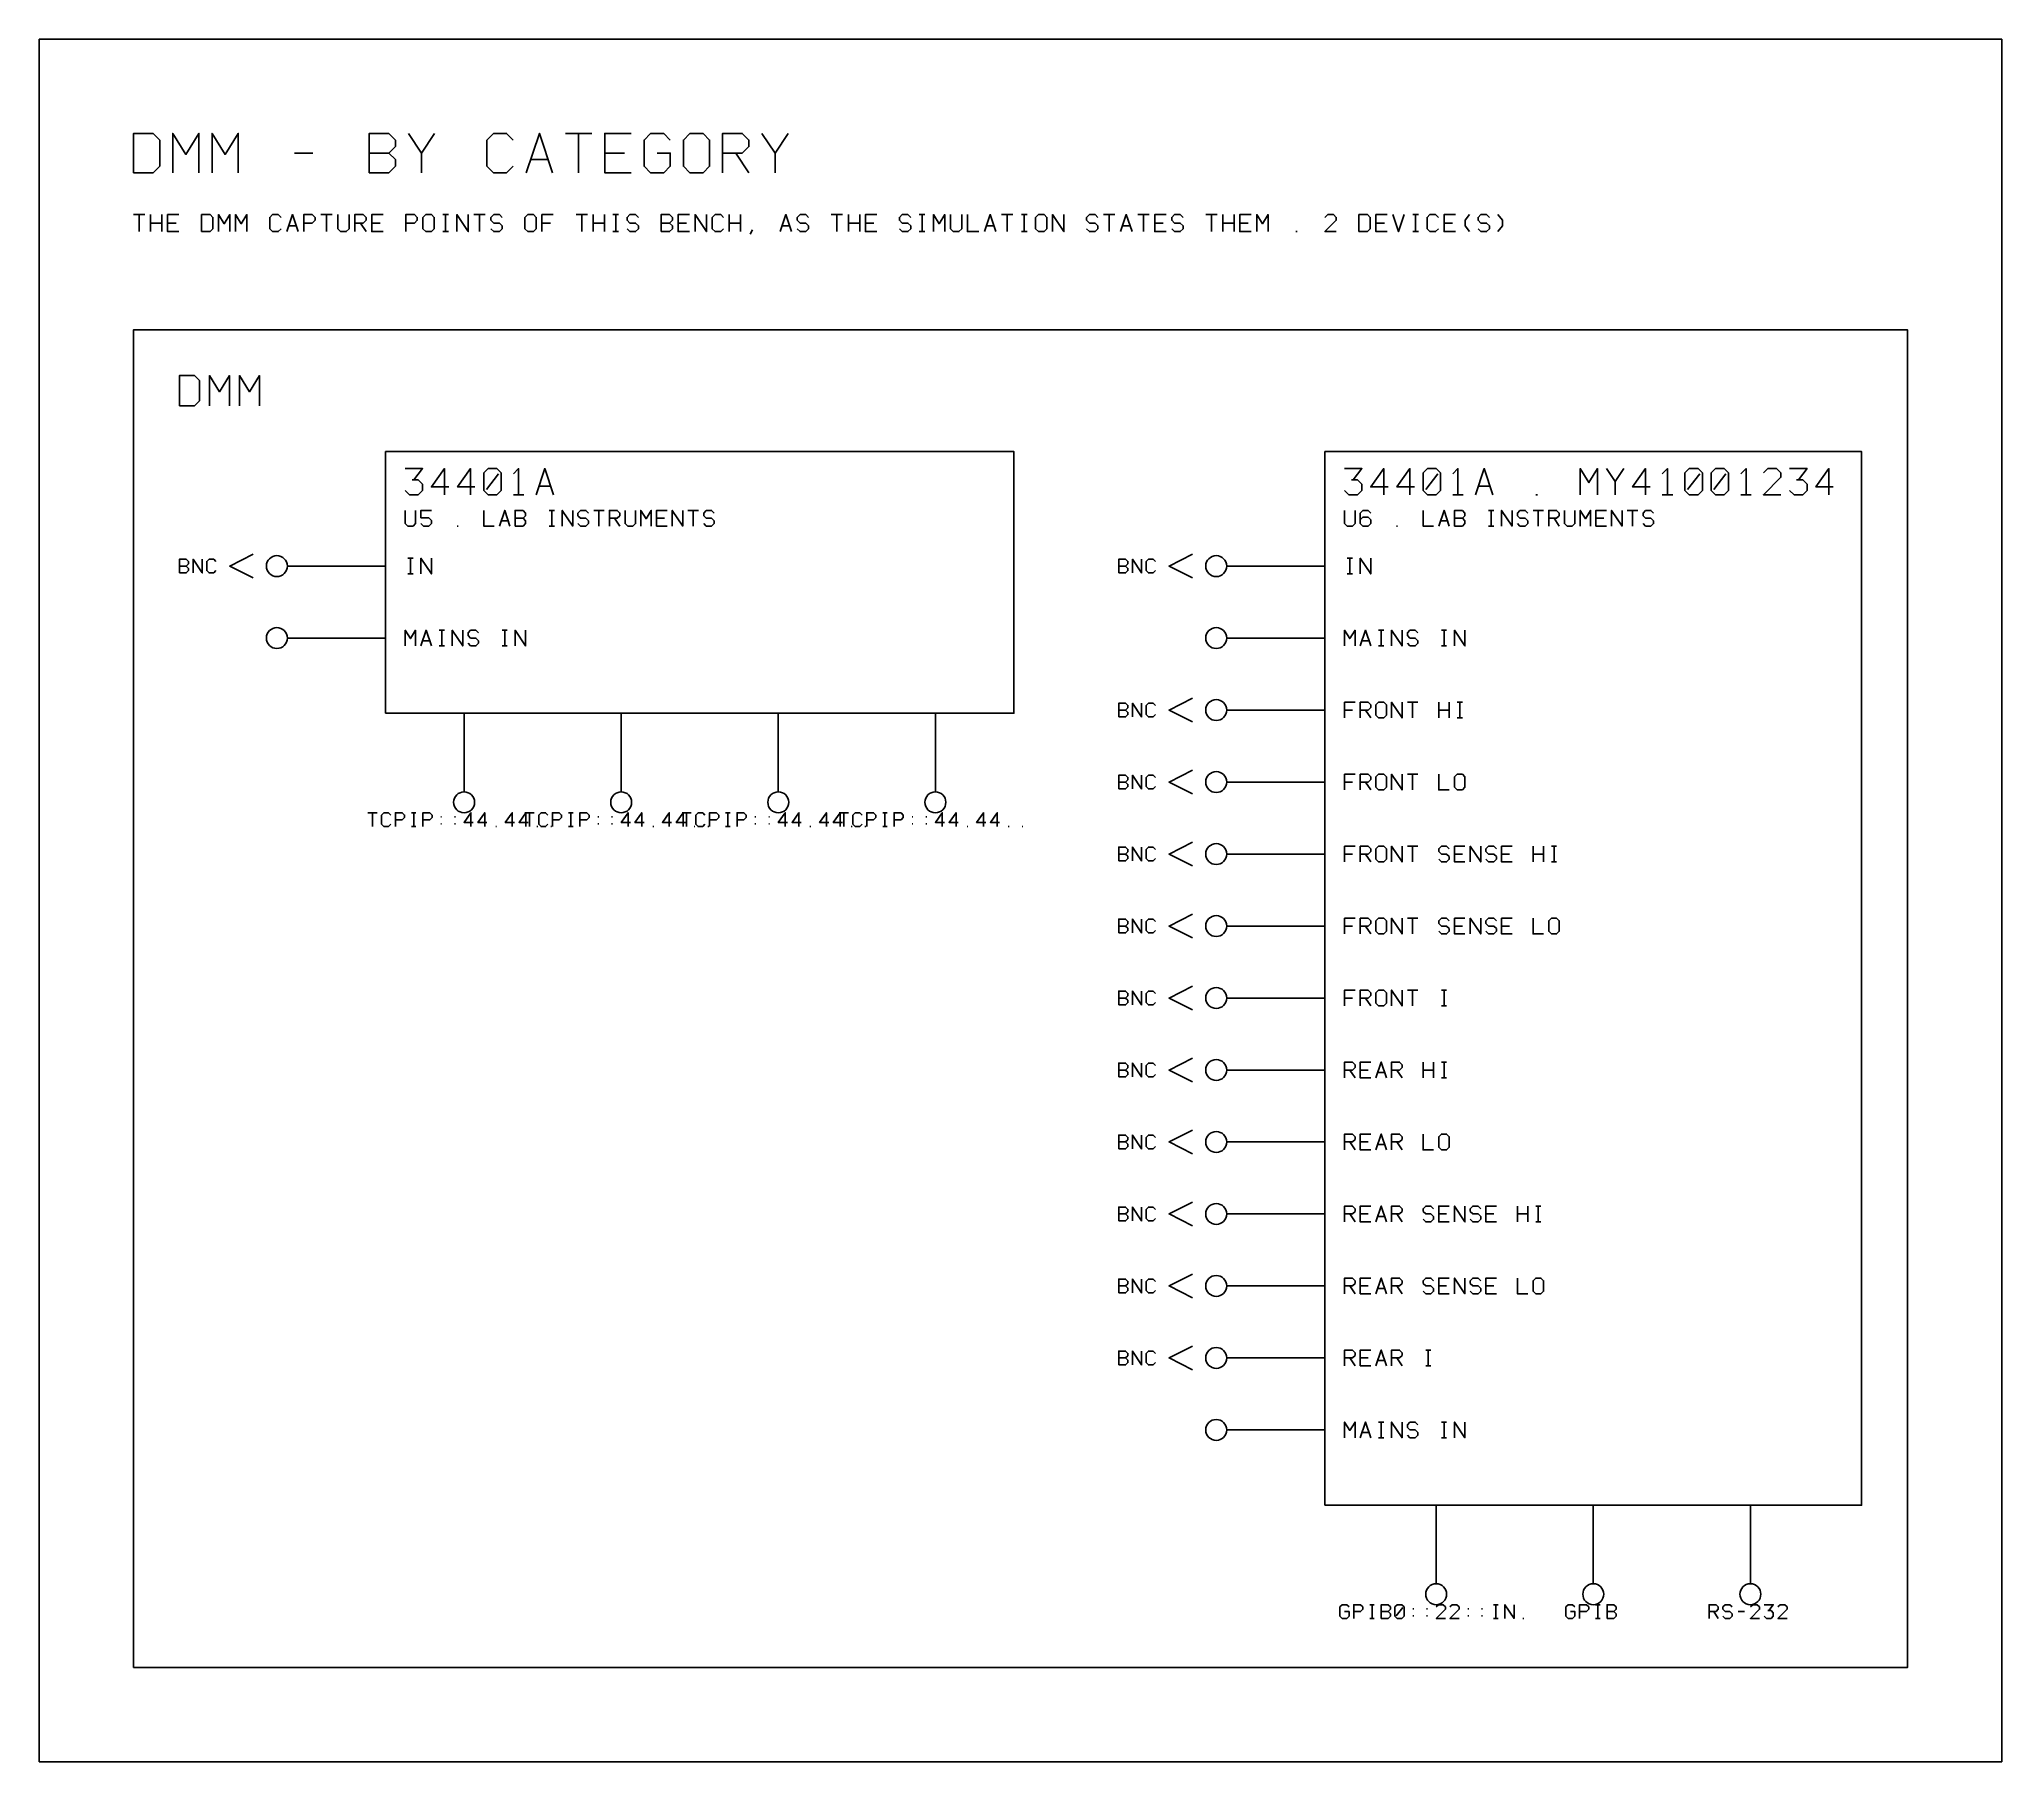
# Model space of a CAD drawing. Header units: millimetres. Extents: x 10 to 309, y 10 to 273.
import ezdxf

# ---------------------------------------------------------------- set-up
doc = ezdxf.new("R2010")
doc.units = ezdxf.units.MM
for name, color, linetype, lineweight in [('DEVICE', 7, 'CONTINUOUS', 25), ('GROUP', 6, 'CONTINUOUS', 25), ('LABEL', 8, 'CONTINUOUS', 25), ('POINT', 4, 'CONTINUOUS', 25), ('PORT_BUS', 5, 'CONTINUOUS', 25), ('PORT_IN', 3, 'CONTINUOUS', 25), ('PORTAL', 2, 'CONTINUOUS', 25), ('SHEET', 7, 'CONTINUOUS', 25)]:
    doc.layers.add(name, color=color, linetype=linetype, lineweight=lineweight)

msp = doc.modelspace()

# ---------------------------------------------------------------- linework, layer by layer
at = {"layer": 'DEVICE'}
for points in [[(62.5, 169.8), (158.5, 169.8), (158.5, 209.8), (62.5, 209.8)], [(206, 48.8), (288, 48.8), (288, 209.8), (206, 209.8)]]:
    msp.add_lwpolyline(points, close=True, dxfattribs=at)
at = {"layer": 'GROUP'}
msp.add_lwpolyline([(24, 24), (295, 24), (295, 228.4), (24, 228.4)], close=True, dxfattribs=at)
for points in [[(31, 216.8), (31, 221.4), (33.3, 221.4), (34.066667, 220.633333), (34.066667, 217.566667), (33.3, 216.8), (31, 216.8)], [(35.6, 216.8), (35.6, 221.4), (37.133333, 218.946667), (38.666667, 221.4), (38.666667, 216.8)], [(40.2, 216.8), (40.2, 221.4), (41.733333, 218.946667), (43.266667, 221.4), (43.266667, 216.8)]]:
    msp.add_lwpolyline(points, dxfattribs=at)
at = {"layer": 'LABEL'}
for points in [[(65.5, 207.2), (68.166667, 207.2), (66.833333, 205.466667)], [(71.5, 203.2), (71.5, 207.2), (69.5, 204.4), (72.166667, 204.4)], [(75.5, 203.2), (75.5, 207.2), (73.5, 204.4), (76.166667, 204.4)], [(78.166667, 203.2), (79.5, 203.2), (80.166667, 203.866667), (80.166667, 206.533333), (79.5, 207.2), (78.166667, 207.2), (77.5, 206.533333), (77.5, 203.866667), (78.166667, 203.2)], [(82.033333, 206.4), (82.833333, 207.2), (82.833333, 203.2)], [(85.5, 203.2), (86.833333, 207.2), (88.166667, 203.2)], [(209, 207.2), (211.666667, 207.2), (210.333333, 205.466667)], [(215, 203.2), (215, 207.2), (213, 204.4), (215.666667, 204.4)], [(219, 203.2), (219, 207.2), (217, 204.4), (219.666667, 204.4)], [(221.666667, 203.2), (223, 203.2), (223.666667, 203.866667), (223.666667, 206.533333), (223, 207.2), (221.666667, 207.2), (221, 206.533333), (221, 203.866667), (221.666667, 203.2)], [(225.533333, 206.4), (226.333333, 207.2), (226.333333, 203.2)], [(229, 203.2), (230.333333, 207.2), (231.666667, 203.2)], [(245, 203.2), (245, 207.2), (246.333333, 205.066667), (247.666667, 207.2), (247.666667, 203.2)], [(249, 207.2), (250.333333, 205.2), (251.666667, 207.2)], [(255, 203.2), (255, 207.2), (253, 204.4), (255.666667, 204.4)], [(257.533333, 206.4), (258.333333, 207.2), (258.333333, 203.2)], [(261.666667, 203.2), (263, 203.2), (263.666667, 203.866667), (263.666667, 206.533333), (263, 207.2), (261.666667, 207.2), (261, 206.533333), (261, 203.866667), (261.666667, 203.2)], [(265.666667, 203.2), (267, 203.2), (267.666667, 203.866667), (267.666667, 206.533333), (267, 207.2), (265.666667, 207.2), (265, 206.533333), (265, 203.866667), (265.666667, 203.2)], [(269.533333, 206.4), (270.333333, 207.2), (270.333333, 203.2)], [(273, 206.533333), (273.666667, 207.2), (275, 207.2), (275.666667, 206.533333), (275.666667, 205.866667), (273, 203.2), (275.666667, 203.2)], [(277, 207.2), (279.666667, 207.2), (278.333333, 205.466667)], [(283, 203.2), (283, 207.2), (281, 204.4), (283.666667, 204.4)], [(66.566667, 205.466667), (67.5, 205.466667), (68.166667, 204.8), (68.166667, 203.866667), (67.5, 203.2), (66.166667, 203.2), (65.5, 203.866667)], [(77.9, 204), (79.766667, 206.4)], [(85.966667, 204.533333), (87.7, 204.533333)], [(210.066667, 205.466667), (211, 205.466667), (211.666667, 204.8), (211.666667, 203.866667), (211, 203.2), (209.666667, 203.2), (209, 203.866667)], [(221.4, 204), (223.266667, 206.4)], [(229.466667, 204.533333), (231.2, 204.533333)], [(250.333333, 205.2), (250.333333, 203.2)], [(261.4, 204), (263.266667, 206.4)], [(265.4, 204), (267.266667, 206.4)], [(278.066667, 205.466667), (279, 205.466667), (279.666667, 204.8), (279.666667, 203.866667), (279, 203.2), (277.666667, 203.2), (277, 203.866667)], [(82.033333, 203.2), (83.633333, 203.2)], [(225.533333, 203.2), (227.133333, 203.2)], [(238.2, 203.2), (238.466667, 203.2)], [(257.533333, 203.2), (259.133333, 203.2)], [(269.533333, 203.2), (271.133333, 203.2)], [(65.5, 200.8), (65.5, 198.8), (65.9, 198.4), (66.7, 198.4), (67.1, 198.8), (67.1, 200.8)], [(69.5, 200.8), (67.9, 200.8), (67.9, 199.68), (69.1, 199.68), (69.5, 199.28), (69.5, 198.8), (69.1, 198.4), (68.3, 198.4), (67.9, 198.8)], [(73.42, 198.4), (73.58, 198.4)], [(77.5, 200.8), (77.5, 198.4), (79.1, 198.4)], [(79.9, 198.4), (80.7, 200.8), (81.5, 198.4)], [(80.18, 199.2), (81.22, 199.2)], [(82.3, 198.4), (82.3, 200.8), (83.5, 200.8), (83.9, 200.4), (83.9, 200), (83.5, 199.6), (82.3, 199.6)], [(83.5, 199.6), (83.9, 199.2), (83.9, 198.8), (83.5, 198.4), (82.3, 198.4)], [(87.5, 200.8), (88.3, 200.8)], [(87.5, 198.4), (88.3, 198.4)], [(87.9, 198.4), (87.9, 200.8)], [(89.5, 198.4), (89.5, 200.8), (91.1, 198.4), (91.1, 200.8)], [(93.5, 200.4), (93.1, 200.8), (92.3, 200.8), (91.9, 200.4), (91.9, 200), (92.3, 199.6), (93.1, 199.6), (93.5, 199.2), (93.5, 198.8), (93.1, 198.4), (92.3, 198.4), (91.9, 198.8)], [(94.3, 200.8), (95.9, 200.8)], [(95.1, 200.8), (95.1, 198.4)], [(96.7, 198.4), (96.7, 200.8), (97.9, 200.8), (98.3, 200.4), (98.3, 200), (97.9, 199.6), (96.7, 199.6)], [(97.5, 199.6), (98.3, 198.4)], [(99.1, 200.8), (99.1, 198.8), (99.5, 198.4), (100.3, 198.4), (100.7, 198.8), (100.7, 200.8)], [(101.5, 198.4), (101.5, 200.8), (102.3, 199.52), (103.1, 200.8), (103.1, 198.4)], [(105.5, 200.8), (103.9, 200.8), (103.9, 198.4), (105.5, 198.4)], [(103.9, 199.6), (105.1, 199.6)], [(106.3, 198.4), (106.3, 200.8), (107.9, 198.4), (107.9, 200.8)], [(108.7, 200.8), (110.3, 200.8)], [(109.5, 200.8), (109.5, 198.4)], [(112.7, 200.4), (112.3, 200.8), (111.5, 200.8), (111.1, 200.4), (111.1, 200), (111.5, 199.6), (112.3, 199.6), (112.7, 199.2), (112.7, 198.8), (112.3, 198.4), (111.5, 198.4), (111.1, 198.8)], [(209, 200.8), (209, 198.8), (209.4, 198.4), (210.2, 198.4), (210.6, 198.8), (210.6, 200.8)], [(213, 200.4), (212.6, 200.8), (211.8, 200.8), (211.4, 200.4), (211.4, 198.8), (211.8, 198.4), (212.6, 198.4), (213, 198.8), (213, 199.36), (212.6, 199.76), (211.8, 199.76), (211.4, 199.36)], [(216.92, 198.4), (217.08, 198.4)], [(221, 200.8), (221, 198.4), (222.6, 198.4)], [(223.4, 198.4), (224.2, 200.8), (225, 198.4)], [(223.68, 199.2), (224.72, 199.2)], [(225.8, 198.4), (225.8, 200.8), (227, 200.8), (227.4, 200.4), (227.4, 200), (227, 199.6), (225.8, 199.6)], [(227, 199.6), (227.4, 199.2), (227.4, 198.8), (227, 198.4), (225.8, 198.4)], [(231, 200.8), (231.8, 200.8)], [(231, 198.4), (231.8, 198.4)], [(231.4, 198.4), (231.4, 200.8)], [(233, 198.4), (233, 200.8), (234.6, 198.4), (234.6, 200.8)], [(237, 200.4), (236.6, 200.8), (235.8, 200.8), (235.4, 200.4), (235.4, 200), (235.8, 199.6), (236.6, 199.6), (237, 199.2), (237, 198.8), (236.6, 198.4), (235.8, 198.4), (235.4, 198.8)], [(237.8, 200.8), (239.4, 200.8)], [(238.6, 200.8), (238.6, 198.4)], [(240.2, 198.4), (240.2, 200.8), (241.4, 200.8), (241.8, 200.4), (241.8, 200), (241.4, 199.6), (240.2, 199.6)], [(241, 199.6), (241.8, 198.4)], [(242.6, 200.8), (242.6, 198.8), (243, 198.4), (243.8, 198.4), (244.2, 198.8), (244.2, 200.8)], [(245, 198.4), (245, 200.8), (245.8, 199.52), (246.6, 200.8), (246.6, 198.4)], [(249, 200.8), (247.4, 200.8), (247.4, 198.4), (249, 198.4)], [(247.4, 199.6), (248.6, 199.6)], [(249.8, 198.4), (249.8, 200.8), (251.4, 198.4), (251.4, 200.8)], [(252.2, 200.8), (253.8, 200.8)], [(253, 200.8), (253, 198.4)], [(256.2, 200.4), (255.8, 200.8), (255, 200.8), (254.6, 200.4), (254.6, 200), (255, 199.6), (255.8, 199.6), (256.2, 199.2), (256.2, 198.8), (255.8, 198.4), (255, 198.4), (254.6, 198.8)], [(65.9, 193.5), (66.7, 193.5)], [(66.3, 191.1), (66.3, 193.5)], [(67.9, 191.1), (67.9, 193.5), (69.5, 191.1), (69.5, 193.5)], [(209.4, 193.5), (210.2, 193.5)], [(209.8, 191.1), (209.8, 193.5)], [(211.4, 191.1), (211.4, 193.5), (213, 191.1), (213, 193.5)], [(65.9, 191.1), (66.7, 191.1)], [(209.4, 191.1), (210.2, 191.1)], [(65.5, 180.1), (65.5, 182.5), (66.3, 181.22), (67.1, 182.5), (67.1, 180.1)], [(67.9, 180.1), (68.7, 182.5), (69.5, 180.1)], [(68.18, 180.9), (69.22, 180.9)], [(70.7, 182.5), (71.5, 182.5)], [(70.7, 180.1), (71.5, 180.1)], [(71.1, 180.1), (71.1, 182.5)], [(72.7, 180.1), (72.7, 182.5), (74.3, 180.1), (74.3, 182.5)], [(76.7, 182.1), (76.3, 182.5), (75.5, 182.5), (75.1, 182.1), (75.1, 181.7), (75.5, 181.3), (76.3, 181.3), (76.7, 180.9), (76.7, 180.5), (76.3, 180.1), (75.5, 180.1), (75.1, 180.5)], [(80.3, 182.5), (81.1, 182.5)], [(80.3, 180.1), (81.1, 180.1)], [(80.7, 180.1), (80.7, 182.5)], [(82.3, 180.1), (82.3, 182.5), (83.9, 180.1), (83.9, 182.5)], [(209, 180.1), (209, 182.5), (209.8, 181.22), (210.6, 182.5), (210.6, 180.1)], [(211.4, 180.1), (212.2, 182.5), (213, 180.1)], [(211.68, 180.9), (212.72, 180.9)], [(214.2, 182.5), (215, 182.5)], [(214.2, 180.1), (215, 180.1)], [(214.6, 180.1), (214.6, 182.5)], [(216.2, 180.1), (216.2, 182.5), (217.8, 180.1), (217.8, 182.5)], [(220.2, 182.1), (219.8, 182.5), (219, 182.5), (218.6, 182.1), (218.6, 181.7), (219, 181.3), (219.8, 181.3), (220.2, 180.9), (220.2, 180.5), (219.8, 180.1), (219, 180.1), (218.6, 180.5)], [(223.8, 182.5), (224.6, 182.5)], [(223.8, 180.1), (224.6, 180.1)], [(224.2, 180.1), (224.2, 182.5)], [(225.8, 180.1), (225.8, 182.5), (227.4, 180.1), (227.4, 182.5)], [(210.6, 171.5), (209, 171.5), (209, 169.1)], [(211.4, 169.1), (211.4, 171.5), (212.6, 171.5), (213, 171.1), (213, 170.7), (212.6, 170.3), (211.4, 170.3)], [(214.2, 169.1), (215, 169.1), (215.4, 169.5), (215.4, 171.1), (215, 171.5), (214.2, 171.5), (213.8, 171.1), (213.8, 169.5), (214.2, 169.1)], [(216.2, 169.1), (216.2, 171.5), (217.8, 169.1), (217.8, 171.5)], [(218.6, 171.5), (220.2, 171.5)], [(219.4, 171.5), (219.4, 169.1)], [(223.4, 169.1), (223.4, 171.5)], [(225, 169.1), (225, 171.5)], [(226.2, 171.5), (227, 171.5)], [(226.6, 169.1), (226.6, 171.5)], [(209, 170.3), (210.2, 170.3)], [(212.2, 170.3), (213, 169.1)], [(223.4, 170.3), (225, 170.3)], [(226.2, 169.1), (227, 169.1)], [(210.6, 160.5), (209, 160.5), (209, 158.1)], [(209, 159.3), (210.2, 159.3)], [(211.4, 158.1), (211.4, 160.5), (212.6, 160.5), (213, 160.1), (213, 159.7), (212.6, 159.3), (211.4, 159.3)], [(212.2, 159.3), (213, 158.1)], [(214.2, 158.1), (215, 158.1), (215.4, 158.5), (215.4, 160.1), (215, 160.5), (214.2, 160.5), (213.8, 160.1), (213.8, 158.5), (214.2, 158.1)], [(216.2, 158.1), (216.2, 160.5), (217.8, 158.1), (217.8, 160.5)], [(218.6, 160.5), (220.2, 160.5)], [(219.4, 160.5), (219.4, 158.1)], [(223.4, 160.5), (223.4, 158.1), (225, 158.1)], [(226.2, 158.1), (227, 158.1), (227.4, 158.5), (227.4, 160.1), (227, 160.5), (226.2, 160.5), (225.8, 160.1), (225.8, 158.5), (226.2, 158.1)], [(59.8, 154.6), (61.2, 154.6)], [(60.5, 154.6), (60.5, 152.5)], [(63.3, 154.25), (62.95, 154.6), (62.25, 154.6), (61.9, 154.25), (61.9, 152.85), (62.25, 152.5), (62.95, 152.5), (63.3, 152.85)], [(64, 152.5), (64, 154.6), (65.05, 154.6), (65.4, 154.25), (65.4, 153.9), (65.05, 153.55), (64, 153.55)], [(66.45, 154.6), (67.15, 154.6)], [(66.8, 152.5), (66.8, 154.6)], [(68.2, 152.5), (68.2, 154.6), (69.25, 154.6), (69.6, 154.25), (69.6, 153.9), (69.25, 153.55), (68.2, 153.55)], [(70.93, 153.97), (71.07, 153.97)], [(70.93, 152.92), (71.07, 152.92)], [(73.03, 153.97), (73.17, 153.97)], [(73.03, 152.92), (73.17, 152.92)], [(75.55, 152.5), (75.55, 154.6), (74.5, 153.13), (75.9, 153.13)], [(77.65, 152.5), (77.65, 154.6), (76.6, 153.13), (78, 153.13)], [(81.85, 152.5), (81.85, 154.6), (80.8, 153.13), (82.2, 153.13)], [(83.95, 152.5), (83.95, 154.6), (82.9, 153.13), (84.3, 153.13)], [(83.8, 154.6), (85.2, 154.6)], [(84.5, 154.6), (84.5, 152.5)], [(87.3, 154.25), (86.95, 154.6), (86.25, 154.6), (85.9, 154.25), (85.9, 152.85), (86.25, 152.5), (86.95, 152.5), (87.3, 152.85)], [(88, 152.5), (88, 154.6), (89.05, 154.6), (89.4, 154.25), (89.4, 153.9), (89.05, 153.55), (88, 153.55)], [(90.45, 154.6), (91.15, 154.6)], [(90.8, 152.5), (90.8, 154.6)], [(92.2, 152.5), (92.2, 154.6), (93.25, 154.6), (93.6, 154.25), (93.6, 153.9), (93.25, 153.55), (92.2, 153.55)], [(94.93, 153.97), (95.07, 153.97)], [(94.93, 152.92), (95.07, 152.92)], [(97.03, 153.97), (97.17, 153.97)], [(97.03, 152.92), (97.17, 152.92)], [(99.55, 152.5), (99.55, 154.6), (98.5, 153.13), (99.9, 153.13)], [(101.65, 152.5), (101.65, 154.6), (100.6, 153.13), (102, 153.13)], [(105.85, 152.5), (105.85, 154.6), (104.8, 153.13), (106.2, 153.13)], [(107.95, 152.5), (107.95, 154.6), (106.9, 153.13), (108.3, 153.13)], [(107.8, 154.6), (109.2, 154.6)], [(108.5, 154.6), (108.5, 152.5)], [(111.3, 154.25), (110.95, 154.6), (110.25, 154.6), (109.9, 154.25), (109.9, 152.85), (110.25, 152.5), (110.95, 152.5), (111.3, 152.85)], [(112, 152.5), (112, 154.6), (113.05, 154.6), (113.4, 154.25), (113.4, 153.9), (113.05, 153.55), (112, 153.55)], [(114.45, 154.6), (115.15, 154.6)], [(114.8, 152.5), (114.8, 154.6)], [(116.2, 152.5), (116.2, 154.6), (117.25, 154.6), (117.6, 154.25), (117.6, 153.9), (117.25, 153.55), (116.2, 153.55)], [(118.93, 153.97), (119.07, 153.97)], [(118.93, 152.92), (119.07, 152.92)], [(121.03, 153.97), (121.17, 153.97)], [(121.03, 152.92), (121.17, 152.92)], [(123.55, 152.5), (123.55, 154.6), (122.5, 153.13), (123.9, 153.13)], [(125.65, 152.5), (125.65, 154.6), (124.6, 153.13), (126, 153.13)], [(129.85, 152.5), (129.85, 154.6), (128.8, 153.13), (130.2, 153.13)], [(131.95, 152.5), (131.95, 154.6), (130.9, 153.13), (132.3, 153.13)], [(131.8, 154.6), (133.2, 154.6)], [(132.5, 154.6), (132.5, 152.5)], [(135.3, 154.25), (134.95, 154.6), (134.25, 154.6), (133.9, 154.25), (133.9, 152.85), (134.25, 152.5), (134.95, 152.5), (135.3, 152.85)], [(136, 152.5), (136, 154.6), (137.05, 154.6), (137.4, 154.25), (137.4, 153.9), (137.05, 153.55), (136, 153.55)], [(138.45, 154.6), (139.15, 154.6)], [(138.8, 152.5), (138.8, 154.6)], [(140.2, 152.5), (140.2, 154.6), (141.25, 154.6), (141.6, 154.25), (141.6, 153.9), (141.25, 153.55), (140.2, 153.55)], [(142.93, 153.97), (143.07, 153.97)], [(142.93, 152.92), (143.07, 152.92)], [(145.03, 153.97), (145.17, 153.97)], [(145.03, 152.92), (145.17, 152.92)], [(147.55, 152.5), (147.55, 154.6), (146.5, 153.13), (147.9, 153.13)], [(149.65, 152.5), (149.65, 154.6), (148.6, 153.13), (150, 153.13)], [(153.85, 152.5), (153.85, 154.6), (152.8, 153.13), (154.2, 153.13)], [(155.95, 152.5), (155.95, 154.6), (154.9, 153.13), (156.3, 153.13)], [(66.45, 152.5), (67.15, 152.5)], [(79.33, 152.5), (79.47, 152.5)], [(85.63, 152.5), (85.77, 152.5)], [(87.73, 152.5), (87.87, 152.5)], [(90.45, 152.5), (91.15, 152.5)], [(103.33, 152.5), (103.47, 152.5)], [(109.63, 152.5), (109.77, 152.5)], [(111.73, 152.5), (111.87, 152.5)], [(114.45, 152.5), (115.15, 152.5)], [(127.33, 152.5), (127.47, 152.5)], [(133.63, 152.5), (133.77, 152.5)], [(135.73, 152.5), (135.87, 152.5)], [(138.45, 152.5), (139.15, 152.5)], [(151.33, 152.5), (151.47, 152.5)], [(157.63, 152.5), (157.77, 152.5)], [(159.73, 152.5), (159.87, 152.5)], [(210.6, 149.5), (209, 149.5), (209, 147.1)], [(209, 148.3), (210.2, 148.3)], [(211.4, 147.1), (211.4, 149.5), (212.6, 149.5), (213, 149.1), (213, 148.7), (212.6, 148.3), (211.4, 148.3)], [(212.2, 148.3), (213, 147.1)], [(214.2, 147.1), (215, 147.1), (215.4, 147.5), (215.4, 149.1), (215, 149.5), (214.2, 149.5), (213.8, 149.1), (213.8, 147.5), (214.2, 147.1)], [(216.2, 147.1), (216.2, 149.5), (217.8, 147.1), (217.8, 149.5)], [(218.6, 149.5), (220.2, 149.5)], [(219.4, 149.5), (219.4, 147.1)], [(225, 149.1), (224.6, 149.5), (223.8, 149.5), (223.4, 149.1), (223.4, 148.7), (223.8, 148.3), (224.6, 148.3), (225, 147.9), (225, 147.5), (224.6, 147.1), (223.8, 147.1), (223.4, 147.5)], [(227.4, 149.5), (225.8, 149.5), (225.8, 147.1), (227.4, 147.1)], [(225.8, 148.3), (227, 148.3)], [(228.2, 147.1), (228.2, 149.5), (229.8, 147.1), (229.8, 149.5)], [(232.2, 149.1), (231.8, 149.5), (231, 149.5), (230.6, 149.1), (230.6, 148.7), (231, 148.3), (231.8, 148.3), (232.2, 147.9), (232.2, 147.5), (231.8, 147.1), (231, 147.1), (230.6, 147.5)], [(234.6, 149.5), (233, 149.5), (233, 147.1), (234.6, 147.1)], [(233, 148.3), (234.2, 148.3)], [(237.8, 147.1), (237.8, 149.5)], [(237.8, 148.3), (239.4, 148.3)], [(239.4, 147.1), (239.4, 149.5)], [(240.6, 149.5), (241.4, 149.5)], [(240.6, 147.1), (241.4, 147.1)], [(241, 147.1), (241, 149.5)], [(210.6, 138.5), (209, 138.5), (209, 136.1)], [(211.4, 136.1), (211.4, 138.5), (212.6, 138.5), (213, 138.1), (213, 137.7), (212.6, 137.3), (211.4, 137.3)], [(214.2, 136.1), (215, 136.1), (215.4, 136.5), (215.4, 138.1), (215, 138.5), (214.2, 138.5), (213.8, 138.1), (213.8, 136.5), (214.2, 136.1)], [(216.2, 136.1), (216.2, 138.5), (217.8, 136.1), (217.8, 138.5)], [(218.6, 138.5), (220.2, 138.5)], [(219.4, 138.5), (219.4, 136.1)], [(225, 138.1), (224.6, 138.5), (223.8, 138.5), (223.4, 138.1), (223.4, 137.7), (223.8, 137.3), (224.6, 137.3), (225, 136.9), (225, 136.5), (224.6, 136.1), (223.8, 136.1), (223.4, 136.5)], [(227.4, 138.5), (225.8, 138.5), (225.8, 136.1), (227.4, 136.1)], [(228.2, 136.1), (228.2, 138.5), (229.8, 136.1), (229.8, 138.5)], [(232.2, 138.1), (231.8, 138.5), (231, 138.5), (230.6, 138.1), (230.6, 137.7), (231, 137.3), (231.8, 137.3), (232.2, 136.9), (232.2, 136.5), (231.8, 136.1), (231, 136.1), (230.6, 136.5)], [(234.6, 138.5), (233, 138.5), (233, 136.1), (234.6, 136.1)], [(237.8, 138.5), (237.8, 136.1), (239.4, 136.1)], [(240.6, 136.1), (241.4, 136.1), (241.8, 136.5), (241.8, 138.1), (241.4, 138.5), (240.6, 138.5), (240.2, 138.1), (240.2, 136.5), (240.6, 136.1)], [(209, 137.3), (210.2, 137.3)], [(212.2, 137.3), (213, 136.1)], [(225.8, 137.3), (227, 137.3)], [(233, 137.3), (234.2, 137.3)], [(210.6, 127.5), (209, 127.5), (209, 125.1)], [(209, 126.3), (210.2, 126.3)], [(211.4, 125.1), (211.4, 127.5), (212.6, 127.5), (213, 127.1), (213, 126.7), (212.6, 126.3), (211.4, 126.3)], [(212.2, 126.3), (213, 125.1)], [(214.2, 125.1), (215, 125.1), (215.4, 125.5), (215.4, 127.1), (215, 127.5), (214.2, 127.5), (213.8, 127.1), (213.8, 125.5), (214.2, 125.1)], [(216.2, 125.1), (216.2, 127.5), (217.8, 125.1), (217.8, 127.5)], [(218.6, 127.5), (220.2, 127.5)], [(219.4, 127.5), (219.4, 125.1)], [(223.8, 127.5), (224.6, 127.5)], [(224.2, 125.1), (224.2, 127.5)], [(223.8, 125.1), (224.6, 125.1)], [(209, 114.1), (209, 116.5), (210.2, 116.5), (210.6, 116.1), (210.6, 115.7), (210.2, 115.3), (209, 115.3)], [(209.8, 115.3), (210.6, 114.1)], [(213, 116.5), (211.4, 116.5), (211.4, 114.1), (213, 114.1)], [(211.4, 115.3), (212.6, 115.3)], [(213.8, 114.1), (214.6, 116.5), (215.4, 114.1)], [(214.08, 114.9), (215.12, 114.9)], [(216.2, 114.1), (216.2, 116.5), (217.4, 116.5), (217.8, 116.1), (217.8, 115.7), (217.4, 115.3), (216.2, 115.3)], [(217, 115.3), (217.8, 114.1)], [(221, 114.1), (221, 116.5)], [(221, 115.3), (222.6, 115.3)], [(222.6, 114.1), (222.6, 116.5)], [(223.8, 116.5), (224.6, 116.5)], [(223.8, 114.1), (224.6, 114.1)], [(224.2, 114.1), (224.2, 116.5)], [(209, 103.1), (209, 105.5), (210.2, 105.5), (210.6, 105.1), (210.6, 104.7), (210.2, 104.3), (209, 104.3)], [(213, 105.5), (211.4, 105.5), (211.4, 103.1), (213, 103.1)], [(213.8, 103.1), (214.6, 105.5), (215.4, 103.1)], [(216.2, 103.1), (216.2, 105.5), (217.4, 105.5), (217.8, 105.1), (217.8, 104.7), (217.4, 104.3), (216.2, 104.3)], [(221, 105.5), (221, 103.1), (222.6, 103.1)], [(223.8, 103.1), (224.6, 103.1), (225, 103.5), (225, 105.1), (224.6, 105.5), (223.8, 105.5), (223.4, 105.1), (223.4, 103.5), (223.8, 103.1)], [(209.8, 104.3), (210.6, 103.1)], [(211.4, 104.3), (212.6, 104.3)], [(214.08, 103.9), (215.12, 103.9)], [(217, 104.3), (217.8, 103.1)], [(209, 92.1), (209, 94.5), (210.2, 94.5), (210.6, 94.1), (210.6, 93.7), (210.2, 93.3), (209, 93.3)], [(209.8, 93.3), (210.6, 92.1)], [(213, 94.5), (211.4, 94.5), (211.4, 92.1), (213, 92.1)], [(211.4, 93.3), (212.6, 93.3)], [(213.8, 92.1), (214.6, 94.5), (215.4, 92.1)], [(216.2, 92.1), (216.2, 94.5), (217.4, 94.5), (217.8, 94.1), (217.8, 93.7), (217.4, 93.3), (216.2, 93.3)], [(217, 93.3), (217.8, 92.1)], [(222.6, 94.1), (222.2, 94.5), (221.4, 94.5), (221, 94.1), (221, 93.7), (221.4, 93.3), (222.2, 93.3), (222.6, 92.9), (222.6, 92.5), (222.2, 92.1), (221.4, 92.1), (221, 92.5)], [(225, 94.5), (223.4, 94.5), (223.4, 92.1), (225, 92.1)], [(223.4, 93.3), (224.6, 93.3)], [(225.8, 92.1), (225.8, 94.5), (227.4, 92.1), (227.4, 94.5)], [(229.8, 94.1), (229.4, 94.5), (228.6, 94.5), (228.2, 94.1), (228.2, 93.7), (228.6, 93.3), (229.4, 93.3), (229.8, 92.9), (229.8, 92.5), (229.4, 92.1), (228.6, 92.1), (228.2, 92.5)], [(232.2, 94.5), (230.6, 94.5), (230.6, 92.1), (232.2, 92.1)], [(230.6, 93.3), (231.8, 93.3)], [(235.4, 92.1), (235.4, 94.5)], [(235.4, 93.3), (237, 93.3)], [(237, 92.1), (237, 94.5)], [(238.2, 94.5), (239, 94.5)], [(238.6, 92.1), (238.6, 94.5)], [(214.08, 92.9), (215.12, 92.9)], [(238.2, 92.1), (239, 92.1)], [(209, 81.1), (209, 83.5), (210.2, 83.5), (210.6, 83.1), (210.6, 82.7), (210.2, 82.3), (209, 82.3)], [(209.8, 82.3), (210.6, 81.1)], [(213, 83.5), (211.4, 83.5), (211.4, 81.1), (213, 81.1)], [(211.4, 82.3), (212.6, 82.3)], [(213.8, 81.1), (214.6, 83.5), (215.4, 81.1)], [(214.08, 81.9), (215.12, 81.9)], [(216.2, 81.1), (216.2, 83.5), (217.4, 83.5), (217.8, 83.1), (217.8, 82.7), (217.4, 82.3), (216.2, 82.3)], [(217, 82.3), (217.8, 81.1)], [(222.6, 83.1), (222.2, 83.5), (221.4, 83.5), (221, 83.1), (221, 82.7), (221.4, 82.3), (222.2, 82.3), (222.6, 81.9), (222.6, 81.5), (222.2, 81.1), (221.4, 81.1), (221, 81.5)], [(225, 83.5), (223.4, 83.5), (223.4, 81.1), (225, 81.1)], [(223.4, 82.3), (224.6, 82.3)], [(225.8, 81.1), (225.8, 83.5), (227.4, 81.1), (227.4, 83.5)], [(229.8, 83.1), (229.4, 83.5), (228.6, 83.5), (228.2, 83.1), (228.2, 82.7), (228.6, 82.3), (229.4, 82.3), (229.8, 81.9), (229.8, 81.5), (229.4, 81.1), (228.6, 81.1), (228.2, 81.5)], [(232.2, 83.5), (230.6, 83.5), (230.6, 81.1), (232.2, 81.1)], [(230.6, 82.3), (231.8, 82.3)], [(235.4, 83.5), (235.4, 81.1), (237, 81.1)], [(238.2, 81.1), (239, 81.1), (239.4, 81.5), (239.4, 83.1), (239, 83.5), (238.2, 83.5), (237.8, 83.1), (237.8, 81.5), (238.2, 81.1)], [(209, 70.1), (209, 72.5), (210.2, 72.5), (210.6, 72.1), (210.6, 71.7), (210.2, 71.3), (209, 71.3)], [(213, 72.5), (211.4, 72.5), (211.4, 70.1), (213, 70.1)], [(213.8, 70.1), (214.6, 72.5), (215.4, 70.1)], [(216.2, 70.1), (216.2, 72.5), (217.4, 72.5), (217.8, 72.1), (217.8, 71.7), (217.4, 71.3), (216.2, 71.3)], [(221.4, 72.5), (222.2, 72.5)], [(221.8, 70.1), (221.8, 72.5)], [(209.8, 71.3), (210.6, 70.1)], [(211.4, 71.3), (212.6, 71.3)], [(214.08, 70.9), (215.12, 70.9)], [(217, 71.3), (217.8, 70.1)], [(221.4, 70.1), (222.2, 70.1)], [(209, 59.1), (209, 61.5), (209.8, 60.22), (210.6, 61.5), (210.6, 59.1)], [(211.4, 59.1), (212.2, 61.5), (213, 59.1)], [(214.2, 61.5), (215, 61.5)], [(214.6, 59.1), (214.6, 61.5)], [(216.2, 59.1), (216.2, 61.5), (217.8, 59.1), (217.8, 61.5)], [(220.2, 61.1), (219.8, 61.5), (219, 61.5), (218.6, 61.1), (218.6, 60.7), (219, 60.3), (219.8, 60.3), (220.2, 59.9), (220.2, 59.5), (219.8, 59.1), (219, 59.1), (218.6, 59.5)], [(223.8, 61.5), (224.6, 61.5)], [(224.2, 59.1), (224.2, 61.5)], [(225.8, 59.1), (225.8, 61.5), (227.4, 59.1), (227.4, 61.5)], [(211.68, 59.9), (212.72, 59.9)], [(214.2, 59.1), (215, 59.1)], [(223.8, 59.1), (224.6, 59.1)], [(209.7, 33.25), (209.35, 33.6), (208.65, 33.6), (208.3, 33.25), (208.3, 31.85), (208.65, 31.5), (209.35, 31.5), (209.7, 31.85), (209.7, 32.55), (209, 32.55)], [(210.4, 31.5), (210.4, 33.6), (211.45, 33.6), (211.8, 33.25), (211.8, 32.9), (211.45, 32.55), (210.4, 32.55)], [(212.85, 33.6), (213.55, 33.6)], [(213.2, 31.5), (213.2, 33.6)], [(214.6, 31.5), (214.6, 33.6), (215.65, 33.6), (216, 33.25), (216, 32.9), (215.65, 32.55), (214.6, 32.55)], [(217.05, 31.5), (217.75, 31.5), (218.1, 31.85), (218.1, 33.25), (217.75, 33.6), (217.05, 33.6), (216.7, 33.25), (216.7, 31.85), (217.05, 31.5)], [(216.91, 31.92), (217.89, 33.18)], [(223, 33.25), (223.35, 33.6), (224.05, 33.6), (224.4, 33.25), (224.4, 32.9), (223, 31.5), (224.4, 31.5)], [(225.1, 33.25), (225.45, 33.6), (226.15, 33.6), (226.5, 33.25), (226.5, 32.9), (225.1, 31.5), (226.5, 31.5)], [(231.75, 33.6), (232.45, 33.6)], [(232.1, 31.5), (232.1, 33.6)], [(233.5, 31.5), (233.5, 33.6), (234.9, 31.5), (234.9, 33.6)], [(244.2, 33.25), (243.85, 33.6), (243.15, 33.6), (242.8, 33.25), (242.8, 31.85), (243.15, 31.5), (243.85, 31.5), (244.2, 31.85), (244.2, 32.55), (243.5, 32.55)], [(244.9, 31.5), (244.9, 33.6), (245.95, 33.6), (246.3, 33.25), (246.3, 32.9), (245.95, 32.55), (244.9, 32.55)], [(247.35, 33.6), (248.05, 33.6)], [(247.7, 31.5), (247.7, 33.6)], [(249.1, 31.5), (249.1, 33.6), (250.15, 33.6), (250.5, 33.25), (250.5, 32.9), (250.15, 32.55), (249.1, 32.55)], [(264.7, 31.5), (264.7, 33.6), (265.75, 33.6), (266.1, 33.25), (266.1, 32.9), (265.75, 32.55), (264.7, 32.55)], [(268.2, 33.25), (267.85, 33.6), (267.15, 33.6), (266.8, 33.25), (266.8, 32.9), (267.15, 32.55), (267.85, 32.55), (268.2, 32.2), (268.2, 31.85), (267.85, 31.5), (267.15, 31.5), (266.8, 31.85)], [(271, 33.25), (271.35, 33.6), (272.05, 33.6), (272.4, 33.25), (272.4, 32.9), (271, 31.5), (272.4, 31.5)], [(273.1, 33.6), (274.5, 33.6), (273.8, 32.69)], [(275.2, 33.25), (275.55, 33.6), (276.25, 33.6), (276.6, 33.25), (276.6, 32.9), (275.2, 31.5), (276.6, 31.5)], [(212.85, 31.5), (213.55, 31.5)], [(215.65, 32.55), (216, 32.2), (216, 31.85), (215.65, 31.5), (214.6, 31.5)], [(219.43, 32.97), (219.57, 32.97)], [(219.43, 31.92), (219.57, 31.92)], [(221.53, 32.97), (221.67, 32.97)], [(221.53, 31.92), (221.67, 31.92)], [(227.83, 32.97), (227.97, 32.97)], [(227.83, 31.92), (227.97, 31.92)], [(229.93, 32.97), (230.07, 32.97)], [(229.93, 31.92), (230.07, 31.92)], [(231.75, 31.5), (232.45, 31.5)], [(236.23, 31.5), (236.37, 31.5)], [(247.35, 31.5), (248.05, 31.5)], [(250.15, 32.55), (250.5, 32.2), (250.5, 31.85), (250.15, 31.5), (249.1, 31.5)], [(265.4, 32.55), (266.1, 31.5)], [(269.11, 32.55), (270.09, 32.55)], [(273.66, 32.69), (274.15, 32.69), (274.5, 32.34), (274.5, 31.85), (274.15, 31.5), (273.45, 31.5), (273.1, 31.85)]]:
    msp.add_lwpolyline(points, dxfattribs=at)
at = {"layer": 'POINT'}
for centre in [(45.9, 192.3), (189.4, 192.3), (45.9, 181.3), (189.4, 181.3), (189.4, 170.3), (189.4, 159.3), (74.5, 156.2), (98.5, 156.2), (122.5, 156.2), (146.5, 156.2), (189.4, 148.3), (189.4, 137.3), (189.4, 126.3), (189.4, 115.3), (189.4, 104.3), (189.4, 93.3), (189.4, 82.3), (189.4, 71.3), (189.4, 60.3), (223, 35.2), (247, 35.2), (271, 35.2)]:
    msp.add_circle(centre, 1.6, dxfattribs=at)
at = {"layer": 'PORT_BUS'}
for p, q in [((74.5, 169.8), (74.5, 157.8)), ((98.5, 169.8), (98.5, 157.8)), ((122.5, 169.8), (122.5, 157.8)), ((146.5, 169.8), (146.5, 157.8)), ((223, 48.8), (223, 36.8)), ((247, 48.8), (247, 36.8)), ((271, 48.8), (271, 36.8))]:
    msp.add_line(p, q, dxfattribs=at)
at = {"layer": 'PORT_IN'}
for p, q in [((62.5, 192.3), (47.5, 192.3)), ((206, 192.3), (191, 192.3)), ((62.5, 181.3), (47.5, 181.3)), ((206, 181.3), (191, 181.3)), ((206, 170.3), (191, 170.3)), ((206, 159.3), (191, 159.3)), ((206, 148.3), (191, 148.3)), ((206, 137.3), (191, 137.3)), ((206, 126.3), (191, 126.3)), ((206, 115.3), (191, 115.3)), ((206, 104.3), (191, 104.3)), ((206, 93.3), (191, 93.3)), ((206, 82.3), (191, 82.3)), ((206, 71.3), (191, 71.3)), ((206, 60.3), (191, 60.3))]:
    msp.add_line(p, q, dxfattribs=at)
at = {"layer": 'PORTAL'}
for points in [[(31, 191.25), (31, 193.35), (32.05, 193.35), (32.4, 193), (32.4, 192.65), (32.05, 192.3), (31, 192.3)], [(32.05, 192.3), (32.4, 191.95), (32.4, 191.6), (32.05, 191.25), (31, 191.25)], [(33.1, 191.25), (33.1, 193.35), (34.5, 191.25), (34.5, 193.35)], [(36.6, 193), (36.25, 193.35), (35.55, 193.35), (35.2, 193), (35.2, 191.6), (35.55, 191.25), (36.25, 191.25), (36.6, 191.6)], [(42.3, 194.1), (38.7, 192.3), (42.3, 190.5)], [(174.5, 191.25), (174.5, 193.35), (175.55, 193.35), (175.9, 193), (175.9, 192.65), (175.55, 192.3), (174.5, 192.3)], [(175.55, 192.3), (175.9, 191.95), (175.9, 191.6), (175.55, 191.25), (174.5, 191.25)], [(176.6, 191.25), (176.6, 193.35), (178, 191.25), (178, 193.35)], [(180.1, 193), (179.75, 193.35), (179.05, 193.35), (178.7, 193), (178.7, 191.6), (179.05, 191.25), (179.75, 191.25), (180.1, 191.6)], [(185.8, 194.1), (182.2, 192.3), (185.8, 190.5)], [(174.5, 169.25), (174.5, 171.35), (175.55, 171.35), (175.9, 171), (175.9, 170.65), (175.55, 170.3), (174.5, 170.3)], [(176.6, 169.25), (176.6, 171.35), (178, 169.25), (178, 171.35)], [(180.1, 171), (179.75, 171.35), (179.05, 171.35), (178.7, 171), (178.7, 169.6), (179.05, 169.25), (179.75, 169.25), (180.1, 169.6)], [(185.8, 172.1), (182.2, 170.3), (185.8, 168.5)], [(175.55, 170.3), (175.9, 169.95), (175.9, 169.6), (175.55, 169.25), (174.5, 169.25)], [(174.5, 158.25), (174.5, 160.35), (175.55, 160.35), (175.9, 160), (175.9, 159.65), (175.55, 159.3), (174.5, 159.3)], [(175.55, 159.3), (175.9, 158.95), (175.9, 158.6), (175.55, 158.25), (174.5, 158.25)], [(176.6, 158.25), (176.6, 160.35), (178, 158.25), (178, 160.35)], [(180.1, 160), (179.75, 160.35), (179.05, 160.35), (178.7, 160), (178.7, 158.6), (179.05, 158.25), (179.75, 158.25), (180.1, 158.6)], [(185.8, 161.1), (182.2, 159.3), (185.8, 157.5)], [(185.8, 150.1), (182.2, 148.3), (185.8, 146.5)], [(174.5, 147.25), (174.5, 149.35), (175.55, 149.35), (175.9, 149), (175.9, 148.65), (175.55, 148.3), (174.5, 148.3)], [(175.55, 148.3), (175.9, 147.95), (175.9, 147.6), (175.55, 147.25), (174.5, 147.25)], [(176.6, 147.25), (176.6, 149.35), (178, 147.25), (178, 149.35)], [(180.1, 149), (179.75, 149.35), (179.05, 149.35), (178.7, 149), (178.7, 147.6), (179.05, 147.25), (179.75, 147.25), (180.1, 147.6)], [(174.5, 136.25), (174.5, 138.35), (175.55, 138.35), (175.9, 138), (175.9, 137.65), (175.55, 137.3), (174.5, 137.3)], [(176.6, 136.25), (176.6, 138.35), (178, 136.25), (178, 138.35)], [(180.1, 138), (179.75, 138.35), (179.05, 138.35), (178.7, 138), (178.7, 136.6), (179.05, 136.25), (179.75, 136.25), (180.1, 136.6)], [(185.8, 139.1), (182.2, 137.3), (185.8, 135.5)], [(175.55, 137.3), (175.9, 136.95), (175.9, 136.6), (175.55, 136.25), (174.5, 136.25)], [(174.5, 125.25), (174.5, 127.35), (175.55, 127.35), (175.9, 127), (175.9, 126.65), (175.55, 126.3), (174.5, 126.3)], [(175.55, 126.3), (175.9, 125.95), (175.9, 125.6), (175.55, 125.25), (174.5, 125.25)], [(176.6, 125.25), (176.6, 127.35), (178, 125.25), (178, 127.35)], [(180.1, 127), (179.75, 127.35), (179.05, 127.35), (178.7, 127), (178.7, 125.6), (179.05, 125.25), (179.75, 125.25), (180.1, 125.6)], [(185.8, 128.1), (182.2, 126.3), (185.8, 124.5)], [(185.8, 117.1), (182.2, 115.3), (185.8, 113.5)], [(174.5, 114.25), (174.5, 116.35), (175.55, 116.35), (175.9, 116), (175.9, 115.65), (175.55, 115.3), (174.5, 115.3)], [(175.55, 115.3), (175.9, 114.95), (175.9, 114.6), (175.55, 114.25), (174.5, 114.25)], [(176.6, 114.25), (176.6, 116.35), (178, 114.25), (178, 116.35)], [(180.1, 116), (179.75, 116.35), (179.05, 116.35), (178.7, 116), (178.7, 114.6), (179.05, 114.25), (179.75, 114.25), (180.1, 114.6)], [(174.5, 103.25), (174.5, 105.35), (175.55, 105.35), (175.9, 105), (175.9, 104.65), (175.55, 104.3), (174.5, 104.3)], [(176.6, 103.25), (176.6, 105.35), (178, 103.25), (178, 105.35)], [(180.1, 105), (179.75, 105.35), (179.05, 105.35), (178.7, 105), (178.7, 103.6), (179.05, 103.25), (179.75, 103.25), (180.1, 103.6)], [(185.8, 106.1), (182.2, 104.3), (185.8, 102.5)], [(175.55, 104.3), (175.9, 103.95), (175.9, 103.6), (175.55, 103.25), (174.5, 103.25)], [(174.5, 92.25), (174.5, 94.35), (175.55, 94.35), (175.9, 94), (175.9, 93.65), (175.55, 93.3), (174.5, 93.3)], [(175.55, 93.3), (175.9, 92.95), (175.9, 92.6), (175.55, 92.25), (174.5, 92.25)], [(176.6, 92.25), (176.6, 94.35), (178, 92.25), (178, 94.35)], [(180.1, 94), (179.75, 94.35), (179.05, 94.35), (178.7, 94), (178.7, 92.6), (179.05, 92.25), (179.75, 92.25), (180.1, 92.6)], [(185.8, 95.1), (182.2, 93.3), (185.8, 91.5)], [(185.8, 84.1), (182.2, 82.3), (185.8, 80.5)], [(174.5, 81.25), (174.5, 83.35), (175.55, 83.35), (175.9, 83), (175.9, 82.65), (175.55, 82.3), (174.5, 82.3)], [(175.55, 82.3), (175.9, 81.95), (175.9, 81.6), (175.55, 81.25), (174.5, 81.25)], [(176.6, 81.25), (176.6, 83.35), (178, 81.25), (178, 83.35)], [(180.1, 83), (179.75, 83.35), (179.05, 83.35), (178.7, 83), (178.7, 81.6), (179.05, 81.25), (179.75, 81.25), (180.1, 81.6)], [(174.5, 70.25), (174.5, 72.35), (175.55, 72.35), (175.9, 72), (175.9, 71.65), (175.55, 71.3), (174.5, 71.3)], [(176.6, 70.25), (176.6, 72.35), (178, 70.25), (178, 72.35)], [(180.1, 72), (179.75, 72.35), (179.05, 72.35), (178.7, 72), (178.7, 70.6), (179.05, 70.25), (179.75, 70.25), (180.1, 70.6)], [(185.8, 73.1), (182.2, 71.3), (185.8, 69.5)], [(175.55, 71.3), (175.9, 70.95), (175.9, 70.6), (175.55, 70.25), (174.5, 70.25)]]:
    msp.add_lwpolyline(points, dxfattribs=at)
at = {"layer": 'SHEET'}
msp.add_lwpolyline([(9.6, 9.6), (309.4, 9.6), (309.4, 272.8), (9.6, 272.8)], close=True, dxfattribs=at)
for points in [[(24, 252.4), (24, 258.4), (27, 258.4), (28, 257.4), (28, 253.4), (27, 252.4), (24, 252.4)], [(30, 252.4), (30, 258.4), (32, 255.2), (34, 258.4), (34, 252.4)], [(36, 252.4), (36, 258.4), (38, 255.2), (40, 258.4), (40, 252.4)], [(60, 252.4), (60, 258.4), (63, 258.4), (64, 257.4), (64, 256.4), (63, 255.4), (60, 255.4)], [(66, 258.4), (68, 255.4), (70, 258.4)], [(82, 257.4), (81, 258.4), (79, 258.4), (78, 257.4), (78, 253.4), (79, 252.4), (81, 252.4), (82, 253.4)], [(84, 252.4), (86, 258.4), (88, 252.4)], [(90, 258.4), (94, 258.4)], [(92, 258.4), (92, 252.4)], [(100, 258.4), (96, 258.4), (96, 252.4), (100, 252.4)], [(106, 257.4), (105, 258.4), (103, 258.4), (102, 257.4), (102, 253.4), (103, 252.4), (105, 252.4), (106, 253.4), (106, 255.4), (104, 255.4)], [(109, 252.4), (111, 252.4), (112, 253.4), (112, 257.4), (111, 258.4), (109, 258.4), (108, 257.4), (108, 253.4), (109, 252.4)], [(114, 252.4), (114, 258.4), (117, 258.4), (118, 257.4), (118, 256.4), (117, 255.4), (114, 255.4)], [(120, 258.4), (122, 255.4), (124, 258.4)], [(48.6, 255.4), (51.4, 255.4)], [(63, 255.4), (64, 254.4), (64, 253.4), (63, 252.4), (60, 252.4)], [(68, 255.4), (68, 252.4)], [(96, 255.4), (99, 255.4)], [(116, 255.4), (118, 252.4)], [(122, 255.4), (122, 252.4)], [(84.7, 254.4), (87.3, 254.4)], [(24, 246), (25.733333, 246)], [(24.866667, 246), (24.866667, 243.4)], [(26.6, 243.4), (26.6, 246)], [(28.333333, 243.4), (28.333333, 246)], [(30.933333, 246), (29.2, 246), (29.2, 243.4), (30.933333, 243.4)], [(34.4, 243.4), (34.4, 246), (35.7, 246), (36.133333, 245.566667), (36.133333, 243.833333), (35.7, 243.4), (34.4, 243.4)], [(37, 243.4), (37, 246), (37.866667, 244.613333), (38.733333, 246), (38.733333, 243.4)], [(39.6, 243.4), (39.6, 246), (40.466667, 244.613333), (41.333333, 246), (41.333333, 243.4)], [(46.533333, 245.566667), (46.1, 246), (45.233333, 246), (44.8, 245.566667), (44.8, 243.833333), (45.233333, 243.4), (46.1, 243.4), (46.533333, 243.833333)], [(47.4, 243.4), (48.266667, 246), (49.133333, 243.4)], [(50, 243.4), (50, 246), (51.3, 246), (51.733333, 245.566667), (51.733333, 245.133333), (51.3, 244.7), (50, 244.7)], [(52.6, 246), (54.333333, 246)], [(53.466667, 246), (53.466667, 243.4)], [(55.2, 246), (55.2, 243.833333), (55.633333, 243.4), (56.5, 243.4), (56.933333, 243.833333), (56.933333, 246)], [(57.8, 243.4), (57.8, 246), (59.1, 246), (59.533333, 245.566667), (59.533333, 245.133333), (59.1, 244.7), (57.8, 244.7)], [(62.133333, 246), (60.4, 246), (60.4, 243.4), (62.133333, 243.4)], [(65.6, 243.4), (65.6, 246), (66.9, 246), (67.333333, 245.566667), (67.333333, 245.133333), (66.9, 244.7), (65.6, 244.7)], [(68.633333, 243.4), (69.5, 243.4), (69.933333, 243.833333), (69.933333, 245.566667), (69.5, 246), (68.633333, 246), (68.2, 245.566667), (68.2, 243.833333), (68.633333, 243.4)], [(71.233333, 246), (72.1, 246)], [(71.666667, 243.4), (71.666667, 246)], [(73.4, 243.4), (73.4, 246), (75.133333, 243.4), (75.133333, 246)], [(76, 246), (77.733333, 246)], [(76.866667, 246), (76.866667, 243.4)], [(80.333333, 245.566667), (79.9, 246), (79.033333, 246), (78.6, 245.566667), (78.6, 245.133333), (79.033333, 244.7), (79.9, 244.7), (80.333333, 244.266667), (80.333333, 243.833333), (79.9, 243.4), (79.033333, 243.4), (78.6, 243.833333)], [(84.233333, 243.4), (85.1, 243.4), (85.533333, 243.833333), (85.533333, 245.566667), (85.1, 246), (84.233333, 246), (83.8, 245.566667), (83.8, 243.833333), (84.233333, 243.4)], [(88.133333, 246), (86.4, 246), (86.4, 243.4)], [(91.6, 246), (93.333333, 246)], [(92.466667, 246), (92.466667, 243.4)], [(94.2, 243.4), (94.2, 246)], [(95.933333, 243.4), (95.933333, 246)], [(97.233333, 246), (98.1, 246)], [(97.666667, 243.4), (97.666667, 246)], [(101.133333, 245.566667), (100.7, 246), (99.833333, 246), (99.4, 245.566667), (99.4, 245.133333), (99.833333, 244.7), (100.7, 244.7), (101.133333, 244.266667), (101.133333, 243.833333), (100.7, 243.4), (99.833333, 243.4), (99.4, 243.833333)], [(104.6, 243.4), (104.6, 246), (105.9, 246), (106.333333, 245.566667), (106.333333, 245.133333), (105.9, 244.7), (104.6, 244.7)], [(108.933333, 246), (107.2, 246), (107.2, 243.4), (108.933333, 243.4)], [(109.8, 243.4), (109.8, 246), (111.533333, 243.4), (111.533333, 246)], [(114.133333, 245.566667), (113.7, 246), (112.833333, 246), (112.4, 245.566667), (112.4, 243.833333), (112.833333, 243.4), (113.7, 243.4), (114.133333, 243.833333)], [(115, 243.4), (115, 246)], [(116.733333, 243.4), (116.733333, 246)], [(122.8, 243.4), (123.666667, 246), (124.533333, 243.4)], [(127.133333, 245.566667), (126.7, 246), (125.833333, 246), (125.4, 245.566667), (125.4, 245.133333), (125.833333, 244.7), (126.7, 244.7), (127.133333, 244.266667), (127.133333, 243.833333), (126.7, 243.4), (125.833333, 243.4), (125.4, 243.833333)], [(130.6, 246), (132.333333, 246)], [(131.466667, 246), (131.466667, 243.4)], [(133.2, 243.4), (133.2, 246)], [(134.933333, 243.4), (134.933333, 246)], [(137.533333, 246), (135.8, 246), (135.8, 243.4), (137.533333, 243.4)], [(142.733333, 245.566667), (142.3, 246), (141.433333, 246), (141, 245.566667), (141, 245.133333), (141.433333, 244.7), (142.3, 244.7), (142.733333, 244.266667), (142.733333, 243.833333), (142.3, 243.4), (141.433333, 243.4), (141, 243.833333)], [(144.033333, 246), (144.9, 246)], [(144.466667, 243.4), (144.466667, 246)], [(146.2, 243.4), (146.2, 246), (147.066667, 244.613333), (147.933333, 246), (147.933333, 243.4)], [(148.8, 246), (148.8, 243.833333), (149.233333, 243.4), (150.1, 243.4), (150.533333, 243.833333), (150.533333, 246)], [(151.4, 246), (151.4, 243.4), (153.133333, 243.4)], [(154, 243.4), (154.866667, 246), (155.733333, 243.4)], [(156.6, 246), (158.333333, 246)], [(157.466667, 246), (157.466667, 243.4)], [(159.633333, 246), (160.5, 246)], [(160.066667, 243.4), (160.066667, 246)], [(162.233333, 243.4), (163.1, 243.4), (163.533333, 243.833333), (163.533333, 245.566667), (163.1, 246), (162.233333, 246), (161.8, 245.566667), (161.8, 243.833333), (162.233333, 243.4)], [(164.4, 243.4), (164.4, 246), (166.133333, 243.4), (166.133333, 246)], [(171.333333, 245.566667), (170.9, 246), (170.033333, 246), (169.6, 245.566667), (169.6, 245.133333), (170.033333, 244.7), (170.9, 244.7), (171.333333, 244.266667), (171.333333, 243.833333), (170.9, 243.4), (170.033333, 243.4), (169.6, 243.833333)], [(172.2, 246), (173.933333, 246)], [(173.066667, 246), (173.066667, 243.4)], [(174.8, 243.4), (175.666667, 246), (176.533333, 243.4)], [(177.4, 246), (179.133333, 246)], [(178.266667, 246), (178.266667, 243.4)], [(181.733333, 246), (180, 246), (180, 243.4), (181.733333, 243.4)], [(184.333333, 245.566667), (183.9, 246), (183.033333, 246), (182.6, 245.566667), (182.6, 245.133333), (183.033333, 244.7), (183.9, 244.7), (184.333333, 244.266667), (184.333333, 243.833333), (183.9, 243.4), (183.033333, 243.4), (182.6, 243.833333)], [(187.8, 246), (189.533333, 246)], [(188.666667, 246), (188.666667, 243.4)], [(190.4, 243.4), (190.4, 246)], [(192.133333, 243.4), (192.133333, 246)], [(194.733333, 246), (193, 246), (193, 243.4), (194.733333, 243.4)], [(195.6, 243.4), (195.6, 246), (196.466667, 244.613333), (197.333333, 246), (197.333333, 243.4)], [(206, 245.566667), (206.433333, 246), (207.3, 246), (207.733333, 245.566667), (207.733333, 245.133333), (206, 243.4), (207.733333, 243.4)], [(211.2, 243.4), (211.2, 246), (212.5, 246), (212.933333, 245.566667), (212.933333, 243.833333), (212.5, 243.4), (211.2, 243.4)], [(215.533333, 246), (213.8, 246), (213.8, 243.4), (215.533333, 243.4)], [(216.4, 246), (217.266667, 243.4), (218.133333, 246)], [(219.433333, 246), (220.3, 246)], [(219.866667, 243.4), (219.866667, 246)], [(223.333333, 245.566667), (222.9, 246), (222.033333, 246), (221.6, 245.566667), (221.6, 243.833333), (222.033333, 243.4), (222.9, 243.4), (223.333333, 243.833333)], [(225.933333, 246), (224.2, 246), (224.2, 243.4), (225.933333, 243.4)], [(228.1, 246), (227.406667, 245.133333), (227.406667, 244.266667), (228.1, 243.4)], [(231.133333, 245.566667), (230.7, 246), (229.833333, 246), (229.4, 245.566667), (229.4, 245.133333), (229.833333, 244.7), (230.7, 244.7), (231.133333, 244.266667), (231.133333, 243.833333), (230.7, 243.4), (229.833333, 243.4), (229.4, 243.833333)], [(232.433333, 246), (233.126667, 245.133333), (233.126667, 244.266667), (232.433333, 243.4)], [(26.6, 244.7), (28.333333, 244.7)], [(29.2, 244.7), (30.5, 244.7)], [(47.703333, 244.266667), (48.83, 244.266667)], [(58.666667, 244.7), (59.533333, 243.4)], [(60.4, 244.7), (61.7, 244.7)], [(71.233333, 243.4), (72.1, 243.4)], [(86.4, 244.7), (87.7, 244.7)], [(94.2, 244.7), (95.933333, 244.7)], [(97.233333, 243.4), (98.1, 243.4)], [(105.9, 244.7), (106.333333, 244.266667), (106.333333, 243.833333), (105.9, 243.4), (104.6, 243.4)], [(107.2, 244.7), (108.5, 244.7)], [(115, 244.7), (116.733333, 244.7)], [(118.553333, 243.66), (118.206667, 243.01)], [(123.103333, 244.266667), (124.23, 244.266667)], [(133.2, 244.7), (134.933333, 244.7)], [(135.8, 244.7), (137.1, 244.7)], [(144.033333, 243.4), (144.9, 243.4)], [(154.303333, 244.266667), (155.43, 244.266667)], [(159.633333, 243.4), (160.5, 243.4)], [(175.103333, 244.266667), (176.23, 244.266667)], [(180, 244.7), (181.3, 244.7)], [(190.4, 244.7), (192.133333, 244.7)], [(193, 244.7), (194.3, 244.7)], [(201.58, 243.4), (201.753333, 243.4)], [(213.8, 244.7), (215.1, 244.7)], [(219.433333, 243.4), (220.3, 243.4)], [(224.2, 244.7), (225.5, 244.7)]]:
    msp.add_lwpolyline(points, dxfattribs=at)

doc.saveas('drawing.dxf')
